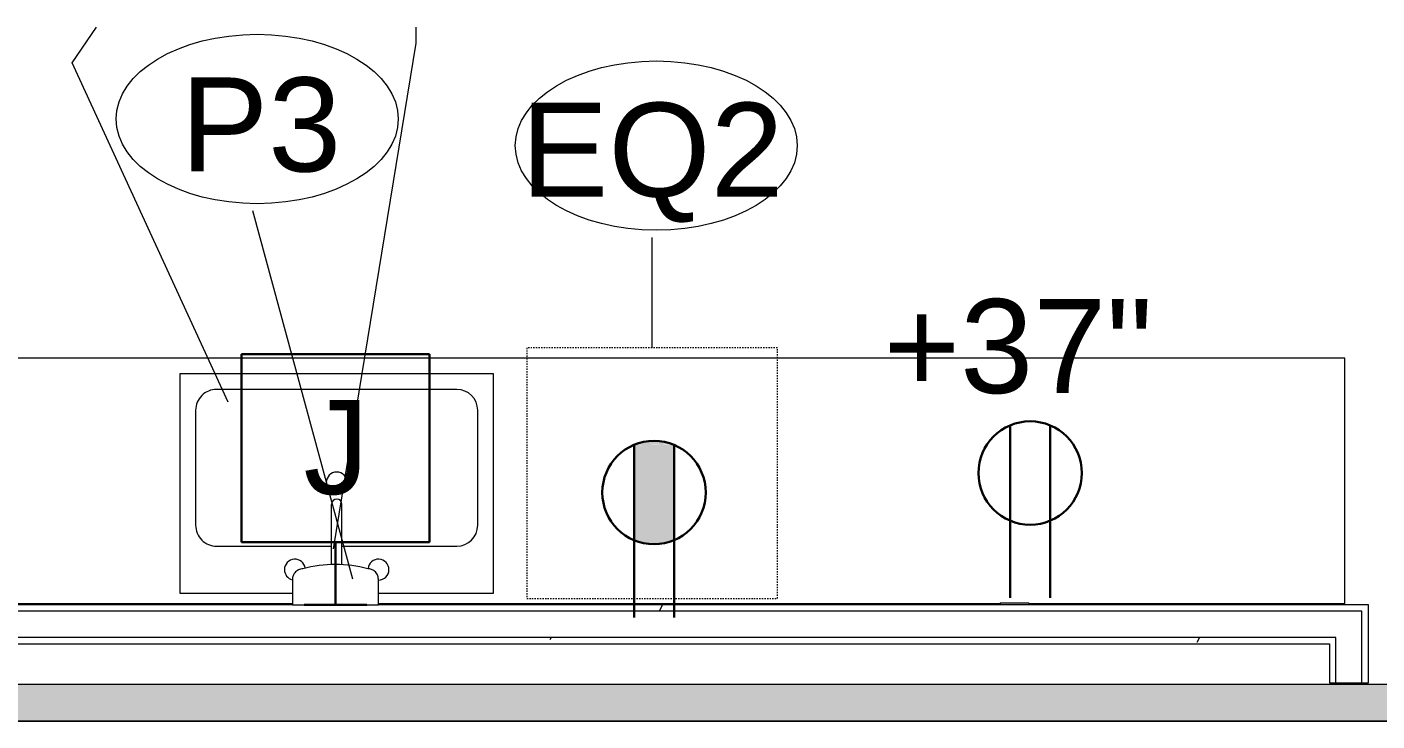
# Model space of a CAD drawing. Header units: inches. Extents: x -13 to 4331, y -638 to 2885.
# Drawn here: x 3236 to 3365.2, y 1314.2 to 1380.6 of the extents above; entities that cross this region are included whole.
import ezdxf

# ---------------------------------------------------------------- set-up
doc = ezdxf.new("R2010")
doc.units = ezdxf.units.IN
doc.header["$MEASUREMENT"] = 0
doc.linetypes.add('Dash', pattern=[0.25, 0.125, -0.125])
for name, color, linetype, lineweight in [('A-ANNO-NOTE', 131, 'Continuous', 30), ('A-DETL-THIN', 151, 'Continuous', 9), ('A-WALL', 113, 'Continuous', 9), ('A-WALL-PATT', 111, 'Continuous', 13), ('E-ELEC-FIXT', 91, 'Continuous', 9), ('I-WALL', 2, 'Continuous', 13), ('P-SANR-FIXT', 6, 'Continuous', 9), ('P-SANR-FIXT-IDEN', 2, 'Continuous', 9), ('Q-CASE', 31, 'Continuous', 9), ('Q-SPCQ', 91, 'Continuous', 9), ('Q-SPCQ-HDLN', 91, 'Dash', 9), ('Q-SPCQ-IDEN', 132, 'Continuous', 9)]:
    doc.layers.add(name, color=color, linetype=linetype, lineweight=lineweight)
doc.styles.add('Arial_4', font='arial.ttf', dxfattribs={"height": 9})
doc.styles.add('Swis721 Lt BT', font='swissl.ttf', dxfattribs={"height": 9})
pattern_1 = [(0, (0, 0), (30.72, 7.68), [1.267, -21.773, 1.267, -21.773, -122.88]), (0, (0, 0), (30.72, 7.68), [-46.08, 1.267, -44.813, 1.267, -21.773, -53.76]), (0, (0, 0), (30.72, 7.68), [-115.2, 1.267, -14.093, 1.267, -37.133]), (120, (11.52, 3.84), (-22.011075, 22.7643), [1.267, -21.773, 1.267, -21.773, -122.88]), (120, (11.52, 3.84), (-22.011075, 22.7643), [-46.08, 1.267, -44.813, 1.267, -21.773, -53.76]), (120, (11.52, 3.84), (-22.011075, 22.7643), [-115.2, 1.267, -14.093, 1.267, -37.133]), (240, (15.36, 19.2), (-8.708925, -30.4443), [1.267, -21.773, 1.267, -21.773, -122.88]), (240, (15.36, 19.2), (-8.708925, -30.4443), [-46.08, 1.267, -44.813, 1.267, -21.773, -53.76]), (240, (15.36, 19.2), (-8.708925, -30.4443), [-115.2, 1.267, -14.093, 1.267, -37.133])]

# ---------------------------------------------------------------- blocks, each defined once
blk = doc.blocks.new('Sink Kitchen-Single - 30_ x 21_-5157492-FIRST FLOOR POWER _ SIGNAL')
at = {"layer": 'P-SANR-FIXT'}
for p, q in [((-3.37, 10.59), (-14.38, 10.59)), ((-14.38, 10.59), (-14.38, -10.41)), ((15.62, 10.59), (4.85, 10.59)), ((15.62, -10.41), (15.62, 10.59)), ((0.12, 7.88), (0.12, 2.09)), ((1.12, 7.88), (1.12, 2.09)), ((0.12, 6.09), (-10.88, 6.09)), ((12.12, 6.09), (1.12, 6.09)), ((-12.88, 4.09), (-12.88, -6.91)), ((14.12, -6.91), (14.12, 4.09)), ((-10.88, -8.91), (12.12, -8.91)), ((-14.38, -10.41), (15.62, -10.41))]:
    blk.add_line(p, q, dxfattribs=at)
for centre, radius, start, end in [((-3.38, 8.34), 1, 90, 180), ((4.62, 8.34), 1, 360, 75.5427), ((-3.38, 8.34), 1, 180, 354.6173), ((4.62, 8.34), 1, 187.7645, 0), ((-10.88, 4.09), 2, 90, 180), ((12.12, 4.09), 2, 360, 90), ((0.62, 2.09), 0.5, 180, 0), ((0.62, 0), 1, 360, 180), ((0.62, 0), 1, 180, 0), ((-10.88, -6.91), 2, 180, 270), ((12.12, -6.91), 2, 270, 0)]:
    blk.add_arc(centre, radius, start, end, dxfattribs=at)
blk = doc.blocks.new('A-Refrigerator-generic - A-Dishwasher-5450825-FIRST FLOOR POWER _ SIGNAL')
at = {"layer": 'Q-SPCQ-HDLN'}
for p, q in [((-12, 12), (-12, -12)), ((12, 12), (-12, 12)), ((12, -12), (12, 12)), ((-12, -12), (12, -12))]:
    blk.add_line(p, q, dxfattribs=at)
blk = doc.blocks.new('Casework 8 - Casework 8-5456503-FIRST FLOOR POWER _ SIGNAL')
at = {"layer": 'Q-CASE'}
for p, q in [((3361.54, 1341.34), (3163.8, 1341.34)), ((3361.54, 1317.84), (3361.54, 1341.34)), ((3223.3, 1317.84), (3260.81, 1317.84)), ((3269.03, 1317.84), (3328.55, 1317.84)), ((3331.3, 1317.84), (3361.54, 1317.84))]:
    blk.add_line(p, q, dxfattribs=at)
blk = doc.blocks.new('PS - Power Device _Wall Base_ - Duplex-5553968-FIRST FLOOR POWER _ SIGNAL')
at = {"layer": 'E-ELEC-FIXT'}
for p, q in [((2733.53, 1472.2), (2733.47, 1472.03)), ((2736.02, 1471.01), (2733.47, 1472.03)), ((2736.02, 1471.01), (2736.09, 1471.18))]:
    blk.add_line(p, q, dxfattribs=at)
blk = doc.blocks.new('P-Water Filtration Cooler Bottle Filler - Bottle Filler-V57-FIRST FLOOR POWER _ SIGNAL')
at = {"layer": 'P-SANR-FIXT'}
for p, q in [((-4.11, 4.32), (-4.11, 1.88)), ((4.11, 1.88), (4.11, 4.32)), ((-4.11, 1.88), (4.11, 1.88))]:
    blk.add_line(p, q, dxfattribs=at)
blk.add_arc((0, -5.9), 11.64, 74.4981, 105.5019, dxfattribs=at)
for points in [[(-3.11, 5.32), (-3.19, 5.32), (-3.34, 5.3), (-3.55, 5.23), (-3.74, 5.11), (-3.93, 4.92), (-4.05, 4.71), (-4.1, 4.49), (-4.11, 4.38), (-4.11, 4.32)], [(4.11, 4.32), (4.11, 4.4), (4.09, 4.55), (4.02, 4.76), (3.9, 4.95), (3.71, 5.14), (3.5, 5.26), (3.28, 5.31), (3.17, 5.32), (3.11, 5.32)]]:
    blk.add_open_spline(points, degree=3, knots=[0, 0, 0, 0, 0.142857, 0.285714, 0.428571, 0.571429, 0.785714, 0.892857, 1, 1, 1, 1], dxfattribs=at)
blk = doc.blocks.new('Appliance_Specialty Equipment Tag - Standard-3515593-FIRST FLOOR POWER _ SIGNAL')
at = {"layer": 'Q-SPCQ-IDEN'}
blk.add_ellipse((-0.0499, 0.0037), major_axis=(-0.1406, 0), ratio=0.600473, dxfattribs=at)
blk = doc.blocks.new('Plumbing Equipment Tag - Standard-3394155-FIRST FLOOR POWER _ SIGNAL')
at = {"layer": 'P-SANR-FIXT-IDEN'}
blk.add_ellipse((-0.0499, 0.0037), major_axis=(-0.1406, 0), ratio=0.600473, dxfattribs=at)

msp = doc.modelspace()

# ---------------------------------------------------------------- hatches: boundary and pattern name
at = {"layer": 'A-ANNO-NOTE', "lineweight": 9}
for points in [[(3294.12, 1340.56), (3297.68, 1340.66), (3294.39, 1340.68)], [(3297.95, 1340.54), (3297.77, 1340.63), (3294.12, 1340.56)], [(3294.12, 1331.47), (3297.95, 1340.54), (3294.12, 1340.56)], [(3294.21, 1331.44), (3297.95, 1340.54), (3294.12, 1331.47)], [(3294.3, 1331.4), (3297.95, 1340.54), (3294.21, 1331.44)], [(3294.39, 1331.37), (3297.95, 1340.54), (3294.3, 1331.4)], [(3297.68, 1340.66), (3295.35, 1340.93), (3294.39, 1340.68)], [(3294.49, 1331.34), (3297.95, 1340.54), (3294.39, 1331.37)], [(3294.58, 1331.31), (3297.95, 1340.54), (3294.49, 1331.34)], [(3294.67, 1331.28), (3297.95, 1340.54), (3294.58, 1331.31)], [(3294.77, 1331.25), (3297.95, 1340.54), (3294.67, 1331.28)], [(3294.87, 1331.23), (3297.95, 1340.54), (3294.77, 1331.25)], [(3294.96, 1331.21), (3297.95, 1340.54), (3294.87, 1331.23)], [(3295.06, 1331.19), (3297.95, 1340.54), (3294.96, 1331.21)], [(3295.15, 1331.17), (3297.95, 1340.54), (3295.06, 1331.19)], [(3295.25, 1331.15), (3297.95, 1340.54), (3295.15, 1331.17)], [(3295.35, 1331.14), (3297.95, 1340.54), (3295.25, 1331.15)], [(3297.68, 1340.66), (3295.64, 1340.97), (3295.35, 1340.93)], [(3295.45, 1331.12), (3297.95, 1340.54), (3295.35, 1331.14)], [(3295.54, 1331.11), (3297.95, 1340.54), (3295.45, 1331.12)], [(3295.64, 1331.1), (3297.95, 1340.54), (3295.54, 1331.11)], [(3297.68, 1340.66), (3295.84, 1340.98), (3295.64, 1340.97)], [(3295.74, 1331.1), (3297.95, 1340.54), (3295.64, 1331.1)], [(3295.84, 1331.09), (3297.95, 1340.54), (3295.74, 1331.1)], [(3297.68, 1340.66), (3296.73, 1340.93), (3295.84, 1340.98)], [(3295.94, 1331.09), (3297.95, 1340.54), (3295.84, 1331.09)], [(3296.03, 1331.09), (3297.95, 1340.54), (3295.94, 1331.09)], [(3296.03, 1331.09), (3296.13, 1331.09), (3297.95, 1340.54)], [(3296.13, 1331.09), (3296.23, 1331.09), (3297.95, 1340.54)], [(3296.23, 1331.09), (3296.33, 1331.1), (3297.95, 1340.54)], [(3296.33, 1331.1), (3296.43, 1331.1), (3297.95, 1340.54)], [(3296.43, 1331.1), (3296.53, 1331.11), (3297.95, 1340.54)], [(3296.53, 1331.11), (3296.62, 1331.12), (3297.95, 1340.54)], [(3296.62, 1331.12), (3296.72, 1331.14), (3297.95, 1340.54)], [(3296.72, 1331.14), (3296.82, 1331.15), (3297.95, 1340.54)], [(3296.82, 1331.15), (3296.92, 1331.17), (3297.95, 1340.54)], [(3297.68, 1340.66), (3297.49, 1340.73), (3296.92, 1340.89)], [(3296.92, 1331.17), (3297.01, 1331.19), (3297.95, 1340.54)], [(3297.01, 1331.19), (3297.11, 1331.21), (3297.95, 1340.54)], [(3297.11, 1331.21), (3297.2, 1331.23), (3297.95, 1340.54)], [(3297.2, 1331.23), (3297.3, 1331.25), (3297.95, 1340.54)], [(3297.3, 1331.25), (3297.39, 1331.28), (3297.95, 1340.54)], [(3297.39, 1331.28), (3297.49, 1331.31), (3297.95, 1340.54)], [(3297.49, 1331.31), (3297.58, 1331.34), (3297.95, 1340.54)], [(3297.58, 1331.34), (3297.68, 1331.37), (3297.95, 1340.54)], [(3297.68, 1331.37), (3297.77, 1331.4), (3297.95, 1340.54)], [(3297.77, 1331.4), (3297.86, 1331.44), (3297.95, 1340.54)], [(3297.86, 1331.44), (3297.95, 1331.47), (3297.95, 1340.54)]]:
    msp.add_hatch(color=256, dxfattribs=at).paths.add_polyline_path(points, flags=0)
at = {"layer": 'A-WALL-PATT', "lineweight": 9}
h = msp.add_hatch(dxfattribs=at)
h.set_pattern_fill('FP_13', color=256, style=0, pattern_type=2)
h.set_pattern_definition(pattern_1)
h.paths.add_polyline_path([(3355.43, 1324.67), (3363.79, 1324.67), (3363.79, 1325.3), (3164.42, 1325.3), (3164.42, 1324.67), (3311.67, 1324.67)], flags=0)
h = msp.add_hatch(dxfattribs=at)
h.set_pattern_fill('FP_13', color=256, style=0, pattern_type=2)
h.set_pattern_definition(pattern_1)
h.paths.add_polyline_path([(3360.67, 1321.55), (3360.67, 1322.17), (3164.42, 1322.17), (3164.42, 1321.55), (3355.43, 1321.55)], flags=0)
msp.add_hatch(color=7, dxfattribs=at).paths.add_polyline_path([(3492.91, 1314.17), (3500.08, 1314.17), (3500.08, 1317.67), (3150.87, 1317.67), (3150.44, 1314.17), (3492.91, 1314.17)], flags=0)

# ---------------------------------------------------------------- linework, layer by layer
at = {"layer": 'A-ANNO-NOTE'}
for p, q in [((3274.54, 1349.3), (3256.54, 1349.3)), ((3256.54, 1349.3), (3256.54, 1331.3)), ((3274.54, 1331.3), (3274.54, 1349.3)), ((3330.12, 1325.95), (3330.12, 1342.48)), ((3330.12, 1325.95), (3330.12, 1342.48)), ((3333.95, 1325.95), (3333.95, 1342.48)), ((3294.12, 1324.08), (3294.12, 1340.6)), ((3294.12, 1324.08), (3294.12, 1340.6)), ((3297.95, 1324.08), (3297.95, 1340.6)), ((3256.54, 1331.3), (3274.54, 1331.3)), ((3265.54, 1325.3), (3265.54, 1331.3)), ((3268.54, 1325.3), (3262.54, 1325.3))]:
    msp.add_line(p, q, dxfattribs=at)
at = {"layer": 'A-ANNO-NOTE', "lineweight": 9}
for p, q in [((3294.12, 1340.56), (3294.12, 1331.47)), ((3297.95, 1331.47), (3297.95, 1340.54))]:
    msp.add_line(p, q, dxfattribs=at)
at = {"layer": 'A-ANNO-NOTE'}
for centre in [(3332.03, 1337.91), (3296.03, 1336.04)]:
    msp.add_circle(centre, 4.95, dxfattribs=at)
at = {"layer": 'A-ANNO-NOTE', "lineweight": 9}
for centre, radius, start, end in [((3296.01, 1336.48), 4.5, 64.5156, 114.9234), ((3296.03, 1336.04), 4.95, 247.2244, 292.7756)]:
    msp.add_arc(centre, radius, start, end, dxfattribs=at)
at = {"layer": 'A-DETL-THIN'}
msp.add_line((3500.08, 1314.17), (3150.04, 1314.17), dxfattribs=at)
at = {"layer": 'A-WALL', "lineweight": 13}
for p, q in [((3363.79, 1324.67), (3163.79, 1324.67)), ((3363.79, 1317.82), (3363.79, 1324.67)), ((3361.29, 1322.17), (3163.79, 1322.17)), ((3361.29, 1317.82), (3361.29, 1322.17))]:
    msp.add_line(p, q, dxfattribs=at)
at = {"layer": 'I-WALL'}
for p, q in [((3261.43, 1325.3), (3164.42, 1325.3)), ((3364.42, 1325.3), (3269.65, 1325.3)), ((3364.42, 1317.82), (3364.42, 1325.3)), ((3164.42, 1321.55), (3360.67, 1321.55)), ((3360.67, 1321.55), (3360.67, 1317.82)), ((3360.67, 1317.82), (3364.42, 1317.82))]:
    msp.add_line(p, q, dxfattribs=at)
at = {"layer": 'I-WALL', "color": 8, "lineweight": 20}
for p, q in [((3402.17, 1317.67), (3164.42, 1317.67)), ((3149.81, 1314.17), (3481.48, 1314.17))]:
    msp.add_line(p, q, dxfattribs=at)
at = {"layer": 'P-SANR-FIXT-IDEN'}
for p, q in [((3240.33, 1377.17), (3242.68, 1380.6)), ((3273.28, 1379.05), (3273.28, 1380.6)), ((3265.34, 1330.64), (3273.28, 1379.05)), ((3255.27, 1344.7), (3240.33, 1377.17)), ((3267.21, 1327.76), (3257.64, 1362.99))]:
    msp.add_line(p, q, dxfattribs=at)
at = {"layer": 'Q-SPCQ-IDEN'}
msp.add_line((3295.85, 1349.9), (3295.85, 1360.45), dxfattribs=at)

# ---------------------------------------------------------------- block references
at = {"layer": 'E-ELEC-FIXT', "rotation": 201.7412690490038}
msp.add_blockref('PS - Power Device _Wall Base_ - Duplex-5553968-FIRST FLOOR POWER _ SIGNAL', (5325.68, 3705.32), dxfattribs=at)
at = {"layer": 'P-SANR-FIXT', "rotation": 180}
msp.add_blockref('Sink Kitchen-Single - 30_ x 21_-5157492-FIRST FLOOR POWER _ SIGNAL', (3266.28, 1337), dxfattribs=at)
at = {"layer": 'P-SANR-FIXT'}
msp.add_blockref('P-Water Filtration Cooler Bottle Filler - Bottle Filler-V57-FIRST FLOOR POWER _ SIGNAL', (3265.54, 1323.42), dxfattribs=at)
at = {"layer": 'P-SANR-FIXT-IDEN', "xscale": 95.99999999999994, "yscale": 95.99999999999994, "zscale": 95.99999999999994}
msp.add_blockref('Plumbing Equipment Tag - Standard-3394155-FIRST FLOOR POWER _ SIGNAL', (3262.84, 1371.44), dxfattribs=at)
at = {"layer": 'Q-CASE'}
msp.add_blockref('Casework 8 - Casework 8-5456503-FIRST FLOOR POWER _ SIGNAL', (0.62, 7.57), dxfattribs=at)
at = {"layer": 'Q-SPCQ'}
msp.add_blockref('A-Refrigerator-generic - A-Dishwasher-5450825-FIRST FLOOR POWER _ SIGNAL', (3295.85, 1337.9), dxfattribs=at)
at = {"layer": 'Q-SPCQ-IDEN', "xscale": 95.99999999999994, "yscale": 95.99999999999994, "zscale": 95.99999999999994}
msp.add_blockref('Appliance_Specialty Equipment Tag - Standard-3515593-FIRST FLOOR POWER _ SIGNAL', (3301.04, 1368.89), dxfattribs=at)

# ---------------------------------------------------------------- texts
at = {"layer": 'A-ANNO-NOTE', "lineweight": 9, "char_height": 9, "attachment_point": 1, "style": 'Swis721 Lt BT'}
for s, insert, width in [('+37"', (3317.99, 1354.56), 33.33), ('J', (3262.47, 1344.89), 7.575)]:
    msp.add_mtext(s, dxfattribs=dict(at, insert=insert, width=width))
at = {"layer": 'P-SANR-FIXT-IDEN', "insert": (3250.72, 1375.77), "char_height": 9, "width": 17.574, "attachment_point": 1, "style": 'Swis721 Lt BT'}
msp.add_mtext('P3', dxfattribs=at)
at = {"layer": 'Q-SPCQ-IDEN', "insert": (3283.28, 1373.35), "char_height": 9, "width": 30.906, "attachment_point": 1, "style": 'Arial_4'}
msp.add_mtext('EQ2', dxfattribs=at)

doc.saveas('drawing.dxf')
